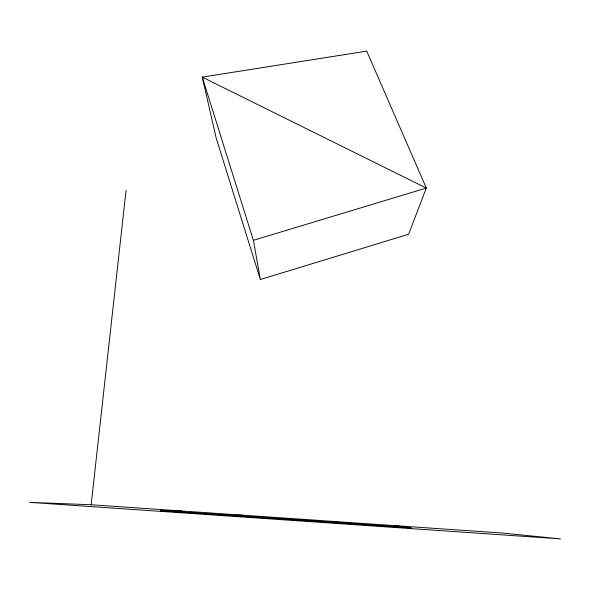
<?xml version="1.0" encoding="UTF-8"?>
<svg xmlns="http://www.w3.org/2000/svg" width="590" height="590" viewBox="0 0 590 590"><rect width="100%" height="100%" fill="white"/><g stroke="black" fill="none" stroke-linecap="round" stroke-linejoin="round"><path stroke-width="0.89" d="M91.148 504.752L501.766 532.999L560.5 538.884L29.5 502.356L91.148 504.752L126.053 190.364M260.338 279.52L408.597 234.26L426.319 188.062L366.729 51.116L202.259 77.12L216.132 137.912L260.338 279.52L253.39 240.314L202.259 77.12L426.319 188.062L253.39 240.314M230.793 515.476L241.509 515.1M394.496 525.624L411.024 527.88L160.355 510.63L181.705 510.984M160.355 510.63L338.476 522.504L411.024 527.88M334.604 521.501L338.476 522.504"/></g></svg>
